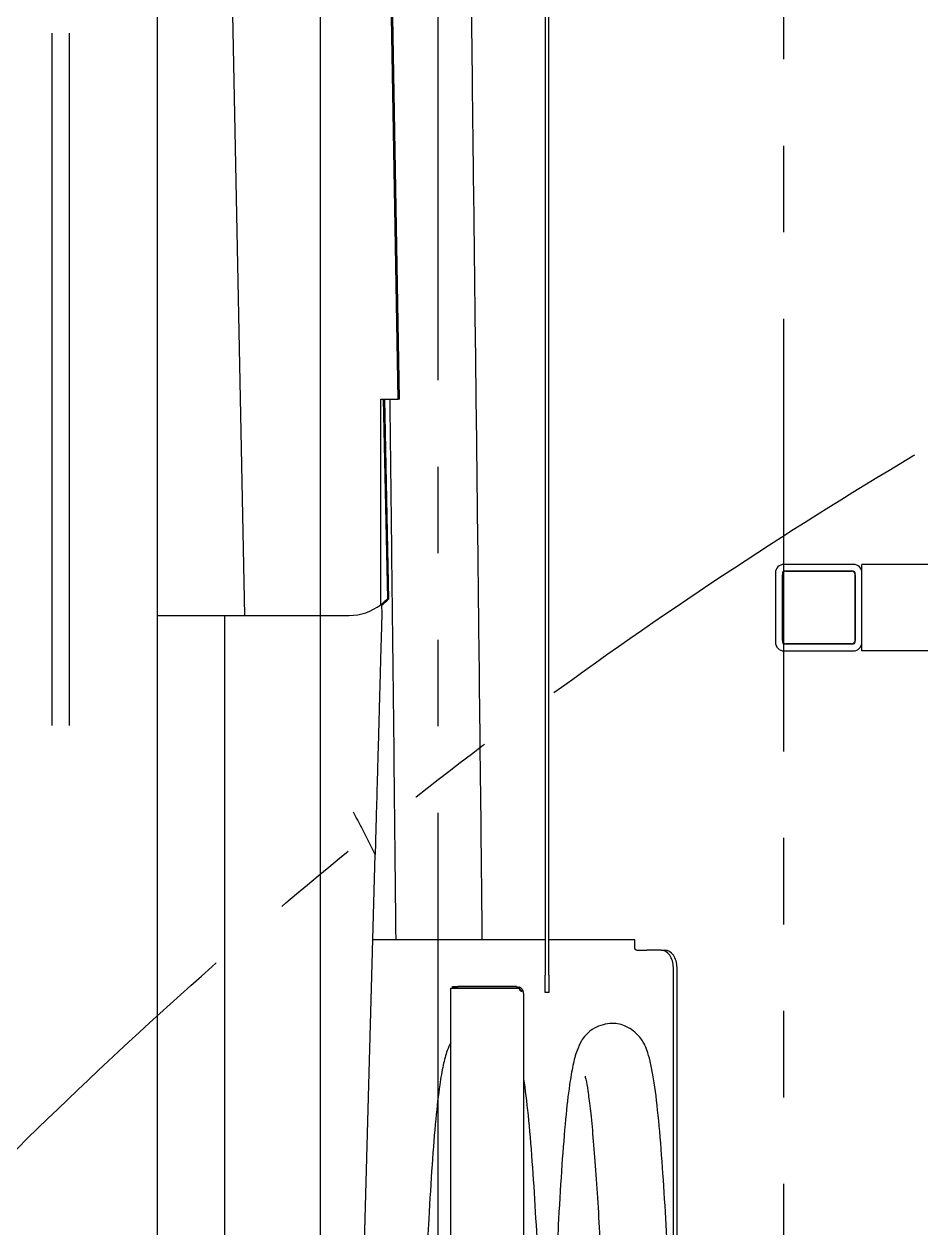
# Model space of a CAD drawing. Header units: millimetres. Extents: x 10462777 to 22643323, y 453826 to 1389191.
# Drawn here: x 11299845 to 11300363, y 599591 to 600287 of the extents above; entities that cross this region are included whole.
import ezdxf

# ---------------------------------------------------------------- set-up
doc = ezdxf.new("R2010")
doc.units = ezdxf.units.MM
doc.header["$LTSCALE"] = 200
doc.header["$MEASUREMENT"] = 0
for name, pattern in [('CENTER', [2, 1.25, -0.25, 0.25, -0.25]), ('DASHED', [3.5, 2, -1.5]), ('PHANTOM', [2.5, 1.25, -0.25, 0.25, -0.25, 0.25, -0.25])]:
    doc.linetypes.add(name, pattern=pattern)
doc.layers.get('0').update_dxf_attribs({"linetype": 'CONTINUOUS'})
for name, color, linetype in [('1', 1, 'CENTER'), ('2', 2, 'CONTINUOUS'), ('5', 4, 'CONTINUOUS')]:
    doc.layers.add(name, color=color, linetype=linetype)
doc.layers.add('LAYOUT', color=8, linetype='CONTINUOUS', lineweight=25)
doc.layers.add('TOP$23', color=7, linetype='CONTINUOUS', true_color=0xffffff)

# ---------------------------------------------------------------- blocks, each defined once
blk = doc.blocks.new('A$C7DA30AB0')
at = {"layer": 'LAYOUT', "color": 6, "linetype": 'PHANTOM'}
blk.add_circle((3030.45, 3025.99, 0), 2693.02, dxfattribs=at)

msp = doc.modelspace()

# ---------------------------------------------------------------- linework, layer by layer
at = {"layer": '1', "color": 252, "linetype": 'Continuous'}
for p, q in [((11300323.7975, 599974.81387, 0), (11300283.79693, 599974.81387, 0)), ((11300588.80126, 599974.81387, 0), (11300328.79757, 599974.81387, 0)), ((11300328.79757, 599969.8138, 0), (11300328.79757, 599974.81387, 0)), ((11300278.79686, 599969.8138, 0), (11300278.79686, 599929.81323, 0)), ((11300282.79691, 599969.8138, 0), (11300282.79691, 599929.81323, 0)), ((11300282.79691, 599930.81325, 0), (11300282.79691, 599968.81379, 0)), ((11300323.7975, 599970.81382, 0), (11300283.79693, 599970.81382, 0)), ((11300284.79694, 599970.81382, 0), (11300322.79748, 599970.81382, 0)), ((11300324.79751, 599929.81323, 0), (11300324.79751, 599969.8138, 0)), ((11300324.79751, 599968.81379, 0), (11300324.79751, 599930.81325, 0)), ((11300328.79757, 599929.81323, 0), (11300328.79757, 599969.8138, 0)), ((11300328.79757, 599929.81323, 0), (11300328.79757, 599969.8138, 0)), ((11300283.79693, 599928.81322, 0), (11300323.7975, 599928.81322, 0)), ((11300322.79748, 599928.81322, 0), (11300284.79694, 599928.81322, 0)), ((11300328.79757, 599924.81316, 0), (11300328.79757, 599929.81323, 0)), ((11300283.79693, 599924.81316, 0), (11300323.7975, 599924.81316, 0)), ((11300588.80126, 599924.81316, 0), (11300328.79757, 599924.81316, 0))]:
    msp.add_line(p, q, dxfattribs=at)
for centre, radius, start, end in [((11300283.79693, 599969.8138, 0), 5.00007, 90, 180), ((11300323.7975, 599969.8138, 0), 5.00007, 0, 90), ((11300283.79693, 599969.8138, 0), 1.00001, 90, 180), ((11300284.79694, 599968.81379, 0), 2.00003, 90, 180), ((11300322.79748, 599968.81379, 0), 2.00003, 0, 90), ((11300323.7975, 599969.8138, 0), 1.00001, 0, 90), ((11300283.79693, 599929.81323, 0), 5.00007, 180, 270), ((11300284.79694, 599930.81325, 0), 2.00003, 180, 270), ((11300283.79693, 599929.81323, 0), 1.00001, 180, 270), ((11300322.79748, 599930.81325, 0), 2.00003, 270, 0), ((11300323.7975, 599929.81323, 0), 1.00001, 270, 0), ((11300323.7975, 599929.81323, 0), 5.00007, 270, 0)]:
    msp.add_arc(centre, radius, start, end, dxfattribs=at)
at = {"layer": '2', "color": 252, "linetype": 'Continuous'}
for p, q in [((11300145.79497, 600540.30518, 0), (11300145.79497, 599737.29377, 0)), ((11300147.795, 599737.29377, 0), (11300147.795, 600540.30518, 0)), ((11299960.73984, 598594.84909, 0), (11299960.73984, 599945.27421, 0)), ((11300145.79495, 599757.81079, 0), (11300046.16424, 599757.81079, 0)), ((11300197.65232, 599757.81079, 0), (11300147.79115, 599757.81079, 0)), ((11300197.65232, 599752.81072, 0), (11300197.65232, 599757.81079, 0)), ((11300198.65234, 599751.81071, 0), (11300202.33131, 599751.81071, 0)), ((11300202.33131, 599751.81071, 0), (11300204.45266, 599751.81071, 0)), ((11300212.76648, 599751.81071, 0), (11300204.45266, 599751.81071, 0)), ((11300212.76648, 599751.81071, 0), (11300214.88783, 599751.81071, 0)), ((11300219.83765, 599495.24362, 0), (11300219.83765, 599741.81056, 0)), ((11300221.959, 599161.80233, 0), (11300221.959, 599741.81056, 0)), ((11300145.79497, 599727.29363, 0), (11300145.79497, 599737.29377, 0)), ((11300147.795, 599737.29377, 0), (11300147.795, 599727.29363, 0)), ((11300091.29419, 598651.78035, 0), (11300091.29419, 599729.79166, 0)), ((11300091.29419, 599729.79166, 0), (11300095.29425, 599729.79166, 0)), ((11300092.29421, 599729.79366, 0), (11300092.29421, 599730.79368, 0)), ((11300092.29421, 599730.79368, 0), (11300095.29425, 599730.79368, 0)), ((11300095.29425, 599729.79366, 0), (11300092.29421, 599729.79366, 0)), ((11300129.29473, 599730.79368, 0), (11300095.29425, 599730.79368, 0)), ((11300129.29473, 599729.79366, 0), (11300095.29425, 599729.79366, 0)), ((11300095.29425, 599729.79166, 0), (11300129.29473, 599729.79166, 0)), ((11300130.64889, 599729.79366, 0), (11300129.29473, 599729.79366, 0)), ((11300129.29473, 599729.79166, 0), (11300130.9404, 599729.79166, 0)), ((11300133.29479, 599726.79362, 0), (11300133.29479, 598654.77839, 0)), ((11300147.795, 599727.29363, 0), (11300145.79497, 599727.29363, 0))]:
    msp.add_line(p, q, dxfattribs=at)
at = {"layer": '2', "color": 124, "linetype": 'Continuous'}
for p, q in [((11300061.6722, 600070.2985, 0), (11300056.41523, 600371.47054, 0)), ((11300060.92219, 600070.2985, 0), (11300055.79408, 600364.08818, 0)), ((11299972.21612, 599945.29672, 0), (11299964.1011, 600347.92024, 0)), ((11300050.79362, 600070.2985, 0), (11300060.92219, 600070.2985, 0)), ((11300050.79362, 599951.4618, 0), (11300050.79362, 600070.2985, 0)), ((11300052.25893, 600070.2985, 0), (11300054.58462, 599954.91034, 0)), ((11300052.8646, 600070.2985, 0), (11300055.19334, 599954.75886, 0)), ((11300061.6722, 600070.2985, 0), (11300060.92218, 600070.2985, 0)), ((11299921.79128, 599945.29672, 0), (11299972.21612, 599945.29672, 0)), ((11299972.21612, 599945.29672, 0), (11300032.57545, 599945.29672, 0)), ((11300034.04338, 599320.28785, 0), (11300047.52615, 599807.09202, 0))]:
    msp.add_line(p, q, dxfattribs=at)
at = {"layer": '2', "color": 124, "linetype": 'Continuous', "extrusion": (0, 0, -1)}
msp.add_arc((-11300032.57545, 599975.29715, 0), 30.00043, 222.80855341, 232.60809583, dxfattribs=at)
at = {"layer": '2', "color": 124, "linetype": 'Continuous'}
for centre, start, end in [((11300033.32546, 599975.29715, 0), 306.6898114, 316.7958416), ((11300032.57545, 599975.29715, 0), 270, 307.39190417)]:
    msp.add_arc(centre, 30.00043, start, end, dxfattribs=at)
at = {"layer": '2', "color": 252, "linetype": 'Continuous', "extrusion": (0, 0, -1)}
msp.add_arc((-11300129.29473, 599726.79362, 0), 4.00006, 90, 114.29345696, dxfattribs=at)
at = {"layer": '2', "color": 252, "linetype": 'Continuous'}
for radius, start, end in [(3.00004, 66.70254921, 90), (4.00006, 0, 27.78069021)]:
    msp.add_arc((11300129.29473, 599726.79362, 0), radius, start, end, dxfattribs=at)
for centre, major_axis, ratio, start_param, end_param in [((11300212.76648, 599741.81056, 0), (0, -10.00014), 0.707106781, 1.570796327, 3.141592654), ((11300214.88783, 599741.81056, 0), (0, 10.00014), 0.707106781, 4.71238898, 6.283185307), ((11300129.29473, 599726.79362, 0), (4.00006, 0), 0.999333334, 0, 0.484864512)]:
    msp.add_ellipse(centre, major_axis=major_axis, ratio=ratio, start_param=start_param, end_param=end_param, dxfattribs=at)
at = {"layer": '2', "color": 27, "linetype": 'Continuous'}
for points, knots in [([(11300109.42701, 599757.8398, 0), (11300109.2614, 599774.33481, 0), (11300108.69822, 599829.23018, 0), (11300107.7433, 599916.60243, 0), (11300106.55543, 600019.33746, 0), (11300105.41681, 600114.9073, 0), (11300104.32431, 600206.03144, 0), (11300103.51624, 600274.77847, 0), (11300102.97546, 600322.24768, 0), (11300102.62946, 600353.27487, 0), (11300102.35457, 600378.60891, 0), (11300102.19056, 600394.10922, 0), (11300102.14157, 600398.77745, 0)], [0, 0, 0, 0, 0.074447447, 0.247860086, 0.395241281, 0.541985852, 0.687204306, 0.821326768, 0.871664609, 0.920371346, 0.97591205, 1, 1, 1, 1]), ([(11300055.94284, 600070.33611, 0), (11300056.28407, 600041.62968, 0), (11300057.12808, 599970.06859, 0), (11300058.308, 599865.6853, 0), (11300059.09901, 599790.16963, 0), (11300059.42355, 599757.86251, 0)], [0, 0, 0, 0, 0.279245773, 0.691887, 1, 1, 1, 1]), ([(11300228.14605, 598609.80032, 0), (11300228.14564, 598616.82872, 0), (11300228.14345, 598641.65364, 0), (11300228.13615, 598683.00668, 0), (11300228.11044, 598732.57435, 0), (11300228.0673, 598778.30221, 0), (11300228.00687, 598820.18278, 0), (11300227.91945, 598864.21783, 0), (11300227.79984, 598908.68011, 0), (11300227.64116, 598953.11749, 0), (11300227.36726, 599015.00067, 0), (11300226.86111, 599098.07725, 0), (11300225.95491, 599194.95763, 0), (11300224.79169, 599282.95, 0), (11300223.43037, 599361.01081, 0), (11300221.84599, 599430.20274, 0), (11300220.09373, 599489.98132, 0), (11300218.46248, 599534.70688, 0), (11300216.83696, 599571.29858, 0), (11300215.2322, 599601.67976, 0), (11300213.32849, 599631.03222, 0), (11300211.08047, 599657.24699, 0), (11300208.68442, 599677.68544, 0), (11300205.92156, 599690.43184, 0), (11300203.67122, 599696.513, 0), (11300200.59136, 599702.1621, 0), (11300193.70957, 599707.95267, 0), (11300184.15284, 599710.24211, 0), (11300174.91899, 599707.89036, 0), (11300168.44417, 599702.22538, 0), (11300166.29704, 599698.73392, 0), (11300163.76753, 599693.37351, 0), (11300161.73552, 599685.42219, 0), (11300159.52409, 599672.69978, 0), (11300157.44071, 599654.11625, 0), (11300155.37802, 599628.37005, 0), (11300153.1974, 599592.32881, 0), (11300151.1353, 599546.31096, 0), (11300149.52859, 599497.57483, 0), (11300148.40276, 599454.64174, 0), (11300147.76569, 599425.5793, 0), (11300147.43579, 599408.58127, 0), (11300147.3497, 599403.99486, 0)], [0, 0, 0, 0, 0.012083754, 0.042680856, 0.071097193, 0.097306776, 0.121309226, 0.143123132, 0.173059851, 0.197834189, 0.219670765, 0.279775546, 0.341429244, 0.38835698, 0.435007168, 0.481698348, 0.516405908, 0.550519525, 0.572840027, 0.596116508, 0.621489259, 0.648618761, 0.675610646, 0.700523709, 0.709473304, 0.718222938, 0.727249736, 0.733926305, 0.74184291, 0.746889806, 0.75398821, 0.765747951, 0.781026227, 0.797326458, 0.820784346, 0.846539579, 0.872626302, 0.910489892, 0.946472426, 0.969122402, 0.991696481, 1, 1, 1, 1]), ([(11300091.24188, 599698.43626, 0), (11300090.46478, 599696.95892, 0), (11300088.66852, 599692.99023, 0), (11300086.73445, 599685.42219, 0), (11300084.52302, 599672.69978, 0), (11300082.43964, 599654.11625, 0), (11300080.37695, 599628.37005, 0), (11300078.19633, 599592.32881, 0), (11300076.13423, 599546.31096, 0), (11300074.52753, 599497.57483, 0), (11300073.4017, 599454.64174, 0), (11300072.54872, 599415.72977, 0), (11300071.75172, 599371.36382, 0), (11300071.01135, 599318.75851, 0), (11300070.37455, 599257.20137, 0), (11300069.88659, 599186.33876, 0), (11300069.57467, 599106.11553, 0), (11300069.45123, 599016.87215, 0), (11300069.42873, 598954.43121, 0), (11300069.44395, 598921.79981, 0)], [0, 0, 0, 0, 0.018490146, 0.047701824, 0.078867457, 0.123718348, 0.172961703, 0.222838862, 0.295233092, 0.364030791, 0.407336975, 0.450498046, 0.501059297, 0.560195489, 0.628535641, 0.706609584, 0.794718013, 0.892755979, 1, 1, 1, 1]), ([(11300153.13239, 598682.30289, 0), (11300153.13216, 598682.9602, 0), (11300153.12619, 598700.14536, 0), (11300153.10937, 598732.57435, 0), (11300153.06623, 598778.30221, 0), (11300153.0058, 598820.18278, 0), (11300152.91839, 598864.21783, 0), (11300152.79878, 598908.68011, 0), (11300152.6401, 598953.11749, 0), (11300152.3662, 599015.00067, 0), (11300151.86005, 599098.07725, 0), (11300150.95385, 599194.95763, 0), (11300149.79062, 599282.95, 0), (11300148.42931, 599361.01081, 0), (11300146.84492, 599430.20274, 0), (11300145.09266, 599489.98132, 0), (11300143.46142, 599534.70688, 0), (11300141.8359, 599571.29858, 0), (11300140.23114, 599601.67976, 0), (11300138.32742, 599631.03222, 0), (11300136.0794, 599657.24699, 0), (11300134.41323, 599671.45954, 0), (11300133.34445, 599677.92305, 0), (11300133.31207, 599678.11695, 0)], [0, 0, 0, 0, 0.001779993, 0.046537337, 0.087818919, 0.125624141, 0.159982281, 0.207134313, 0.246155302, 0.28054915, 0.375217594, 0.472325668, 0.546239518, 0.619716213, 0.693257473, 0.747923851, 0.801654735, 0.836810794, 0.873472572, 0.913436096, 0.956166603, 0.998680353, 1, 1, 1, 1]), ([(11300169.14088, 599678.86048, 0), (11300168.51616, 599679.72501, 0), (11300169.72232, 599676.20541, 0), (11300170.61828, 599669.10552, 0), (11300172.11219, 599657.42445, 0), (11300174.13623, 599636.25749, 0), (11300176.56724, 599601.60143, 0), (11300179.04081, 599552.19232, 0), (11300181.31304, 599492.86604, 0), (11300183.32301, 599423.67932, 0), (11300185.05766, 599344.13934, 0), (11300186.3565, 599264.60762, 0), (11300187.32642, 599186.15546, 0), (11300188.04978, 599108.91706, 0), (11300188.61858, 599025.6105, 0), (11300188.95327, 598952.55543, 0), (11300189.15131, 598890.79358, 0), (11300189.26532, 598843.27504, 0), (11300189.34899, 598793.48964, 0), (11300189.40411, 598741.49257, 0), (11300189.43462, 598687.36756, 0), (11300189.44507, 598631.23131, 0), (11300189.4469, 598593.14969, 0), (11300189.44566, 598573.7969, 0)], [0, 0, 0, 0, 0.025389539, 0.048545827, 0.071841183, 0.097469773, 0.150191775, 0.202651124, 0.254094874, 0.31963857, 0.386189789, 0.455444735, 0.515241905, 0.576054535, 0.640566423, 0.713677883, 0.749389941, 0.786896547, 0.826181268, 0.867207931, 0.909916637, 0.954220594, 1, 1, 1, 1])]:
    msp.add_open_spline(points, degree=3, knots=knots, dxfattribs=at)
at = {"layer": '2', "color": 124, "linetype": 'Continuous'}
for points in [[(11300051.24025, 599951.80998, 0), (11300051.24025, 599951.80983, 0), (11300051.25957, 599950.70307, 0), (11300051.31605, 599947.46776, 0), (11300051.35394, 599945.29672, 0)], [(11300047.52615, 599807.09202, 0), (11300043.54339, 599815.34138, 0), (11300039.29873, 599823.4583, 0), (11300035.05672, 599831.57542, 0)]]:
    msp.add_open_spline(points, degree=3, dxfattribs=at)
msp.add_open_spline([(11300051.35394, 599945.29672, 0), (11300051.28735, 599942.89235, 0), (11300051.20467, 599939.90705, 0), (11300051.05761, 599934.59749, 0), (11300051.00473, 599932.68817, 0), (11300050.91954, 599929.6125, 0), (11300050.89017, 599928.55194, 0), (11300050.82943, 599926.35909, 0), (11300050.79799, 599925.22394, 0), (11300050.63713, 599919.41565, 0), (11300050.49637, 599914.3335, 0), (11300050.26779, 599906.08064, 0), (11300050.18868, 599903.22412, 0), (11300050.06554, 599898.77831, 0), (11300050.02375, 599897.2695, 0), (11300049.95994, 599894.96527, 0), (11300049.93847, 599894.19008, 0), (11300049.89536, 599892.63365, 0), (11300049.87369, 599891.85149, 0), (11300049.67775, 599884.77688, 0), (11300049.49671, 599878.2401, 0), (11300049.21509, 599868.07216, 0), (11300049.11953, 599864.62203, 0), (11300048.99794, 599860.23167, 0), (11300048.97351, 599859.3497, 0), (11300048.92444, 599857.57792, 0), (11300048.89976, 599856.687, 0), (11300048.82566, 599854.01146, 0), (11300048.77619, 599852.22526, 0), (11300048.52849, 599843.28199, 0), (11300048.32925, 599836.08836, 0), (11300048.0288, 599825.24032, 0), (11300047.92838, 599821.61465, 0), (11300047.77734, 599816.16127, 0), (11300047.72686, 599814.33853, 0), (11300047.62627, 599810.70692, 0), (11300047.57614, 599808.89668, 0), (11300047.52615, 599807.09202, 0)], degree=3, knots=[0, 0, 0, 0, 0.125, 0.125, 0.1875, 0.1875, 0.21875, 0.21875, 0.25, 0.25, 0.375, 0.375, 0.4375, 0.4375, 0.46875, 0.46875, 0.484375, 0.484375, 0.5, 0.5, 0.625, 0.625, 0.6875, 0.6875, 0.703125, 0.703125, 0.71875, 0.71875, 0.75, 0.75, 0.875, 0.875, 0.9375, 0.9375, 0.96875, 0.96875, 1, 1, 1, 1], dxfattribs=at)
at = {"layer": '2', "color": 252, "linetype": 'Continuous'}
for points, knots in [([(11300198.65234, 599751.81071, 0), (11300198.58612, 599751.81071, 0), (11300198.52102, 599751.81722, 0), (11300198.39293, 599751.84273, 0), (11300198.32928, 599751.86205, 0), (11300198.20797, 599751.91246, 0), (11300198.15044, 599751.9433, 0), (11300198.04158, 599752.01618, 0), (11300197.99008, 599752.05858, 0), (11300197.89785, 599752.15114, 0), (11300197.8565, 599752.20163, 0), (11300197.78355, 599752.31116, 0), (11300197.75265, 599752.36935, 0), (11300197.70309, 599752.48949, 0), (11300197.68408, 599752.5523, 0), (11300197.65866, 599752.68069, 0), (11300197.65232, 599752.74543, 0), (11300197.65232, 599752.81072, 0)], [0, 0, 0, 0, 0.125, 0.125, 0.25, 0.25, 0.375, 0.375, 0.5, 0.5, 0.625, 0.625, 0.75, 0.75, 0.875, 0.875, 1, 1, 1, 1]), ([(11300130.9404, 599729.79166, 0), (11300130.91114, 599729.71552, 0), (11300130.88997, 599729.63717, 0), (11300130.86619, 599729.47551, 0), (11300130.86408, 599729.39212, 0), (11300130.8879, 599729.14908, 0), (11300130.94356, 599728.99174, 0), (11300131.10311, 599728.71339, 0), (11300131.20343, 599728.59453, 0), (11300131.42695, 599728.39234, 0), (11300131.54745, 599728.31186, 0), (11300131.79327, 599728.19326, 0), (11300131.91531, 599728.15645, 0), (11300132.15464, 599728.13109, 0), (11300132.26539, 599728.14378, 0), (11300132.5728, 599728.25365, 0), (11300132.73005, 599728.41771, 0), (11300132.83374, 599728.65676, 0)], [0, 0, 0, 0, 0.0625, 0.0625, 0.125, 0.125, 0.25, 0.25, 0.375, 0.375, 0.5, 0.5, 0.625, 0.625, 0.75, 0.75, 1, 1, 1, 1]), ([(11300131.82998, 599728.3976, 0), (11300131.80669, 599728.43442, 0), (11300131.78142, 599728.47259, 0), (11300131.72624, 599728.55155, 0), (11300131.69613, 599728.59261, 0), (11300131.63105, 599728.67636, 0), (11300131.59667, 599728.71831, 0), (11300131.52381, 599728.80224, 0), (11300131.48484, 599728.84471, 0), (11300131.40494, 599728.92683, 0), (11300131.36411, 599728.96644, 0), (11300131.28076, 599729.04288, 0), (11300131.2379, 599729.07995, 0), (11300131.15381, 599729.14884, 0), (11300131.11224, 599729.18099, 0), (11300131.03018, 599729.24129, 0), (11300130.98997, 599729.26921, 0), (11300130.92449, 599729.31259, 0), (11300130.89812, 599729.32942, 0), (11300130.87254, 599729.34523, 0)], [0, 0, 0, 0, 0.114922268, 0.114922268, 0.229844536, 0.229844536, 0.344766804, 0.344766804, 0.459689072, 0.459689072, 0.57461134, 0.57461134, 0.689533608, 0.689533608, 0.804455876, 0.804455876, 0.919378144, 0.919378144, 1, 1, 1, 1]), ([(11300132.83374, 599728.658, 0), (11300132.80791, 599728.70703, 0), (11300132.77853, 599728.76029, 0), (11300132.71298, 599728.87214, 0), (11300132.67723, 599728.93003, 0), (11300132.59926, 599729.04874, 0), (11300132.55671, 599729.11004, 0), (11300132.46586, 599729.23294, 0), (11300132.4179, 599729.29413, 0), (11300132.31656, 599729.41569, 0), (11300132.26313, 599729.47612, 0), (11300132.15052, 599729.59571, 0), (11300132.09286, 599729.65325, 0), (11300131.97497, 599729.76403, 0), (11300131.91473, 599729.81727, 0), (11300131.79177, 599729.91958, 0), (11300131.7299, 599729.96792, 0), (11300131.6079, 599730.05789, 0), (11300131.54742, 599730.09982, 0), (11300131.4281, 599730.17804, 0), (11300131.36974, 599730.21399, 0), (11300131.2593, 599730.27859, 0), (11300131.20678, 599730.30754, 0), (11300131.10857, 599730.35923, 0), (11300131.06275, 599730.382, 0), (11300130.98383, 599730.41982, 0), (11300130.9502, 599730.43515, 0), (11300130.91064, 599730.45279, 0), (11300130.89948, 599730.45769, 0), (11300130.89069, 599730.46151, 0)], [0, 0, 0, 0, 0.074010846, 0.074010846, 0.148021693, 0.148021693, 0.222032539, 0.222032539, 0.296043386, 0.296043386, 0.370054232, 0.370054232, 0.444065079, 0.444065079, 0.518075925, 0.518075925, 0.592086771, 0.592086771, 0.666097618, 0.666097618, 0.740108464, 0.740108464, 0.814119311, 0.814119311, 0.888130157, 0.888130157, 0.962141004, 0.962141004, 1, 1, 1, 1]), ([(11300131.82998, 599728.3976, 0), (11300131.97218, 599728.43485, 0), (11300132.1144, 599728.47205, 0), (11300132.35299, 599728.53406, 0), (11300132.44929, 599728.55899, 0), (11300132.64164, 599728.60863, 0), (11300132.73768, 599728.63333, 0), (11300132.83374, 599728.658, 0)], [0, 0, 0, 0, 0.425488432, 0.425488432, 0.713241966, 0.713241966, 1, 1, 1, 1]), ([(11300131.82998, 599728.39653, 0), (11300131.99708, 599728.44027, 0), (11300132.16421, 599728.48393, 0), (11300132.41531, 599728.54903, 0), (11300132.49916, 599728.57069, 0), (11300132.66658, 599728.61383, 0), (11300132.75015, 599728.63531, 0), (11300132.83374, 599728.65676, 0)], [0, 0, 0, 0, 0.499971527, 0.499971527, 0.750483743, 0.750483743, 1, 1, 1, 1])]:
    msp.add_open_spline(points, degree=3, knots=knots, dxfattribs=at)
for points, degree in [([(11300130.9404, 599730.43947, 0), (11300130.64889, 599729.79366, 0)], 1), ([(11300131.69714, 599728.24369, 0), (11300131.74729, 599728.28496, 0), (11300131.7918, 599728.33687, 0), (11300131.82998, 599728.39653, 0)], 3)]:
    msp.add_open_spline(points, degree=degree, dxfattribs=at)
at = {"layer": '5', "color": 60, "linetype": 'Continuous'}
msp.add_line((11299921.79179, 599136.28523, 0), (11299921.79179, 600445.30383, 0), dxfattribs=at)
at = {"layer": 'TOP$23', "color": 155, "linetype": 'PHANTOM'}
for p, q in [((11300283.66913, 593866.71124), (11300283.66913, 601531.71124)), ((11300083.66913, 601331.21124), (11300083.66913, 594066.71124))]:
    msp.add_line(p, q, dxfattribs=at)
at = {"layer": 'TOP$23', "linetype": 'DASHED'}
for p, q in [((11299860.66913, 600981.71124), (11299860.66913, 594581.71124)), ((11299870.66913, 600981.71124), (11299870.66913, 594581.71124))]:
    msp.add_line(p, q, dxfattribs=at)
at = {"layer": 'TOP$23', "linetype": 'Continuous'}
msp.add_line((11300015.66913, 600981.71124), (11300015.66913, 596881.71124), dxfattribs=at)

# ---------------------------------------------------------------- block references
at = {"ltscale": 10, "rotation": 180}
msp.add_blockref('A$C7DA30AB0', (11304764.24811, 600747.76955, 0), dxfattribs=at)

doc.saveas('drawing.dxf')
